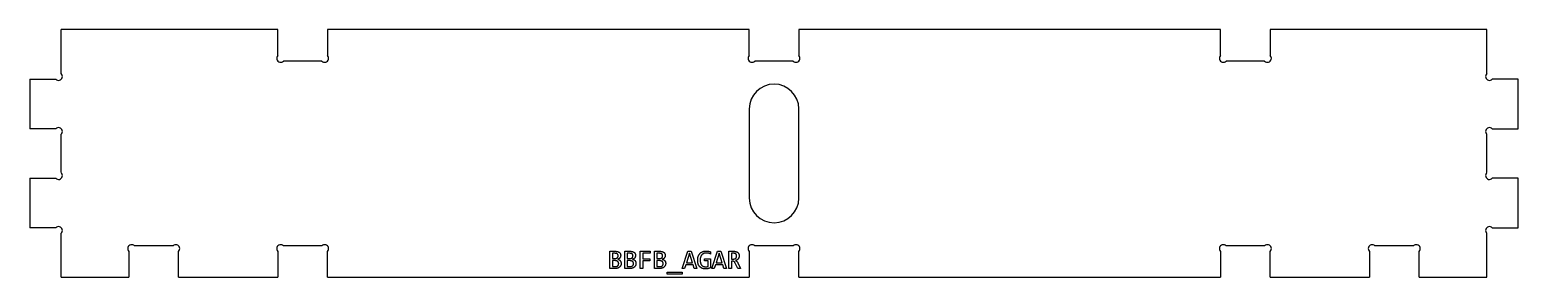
# Model space of a CAD drawing. Header units: inches. Extents: x 0 to 11.8, y 0 to 2.
import ezdxf

# ---------------------------------------------------------------- set-up
doc = ezdxf.new("R2010")
doc.units = ezdxf.units.IN
doc.header["$MEASUREMENT"] = 0

msp = doc.modelspace()

# ---------------------------------------------------------------- linework, layer by layer
at = {"color": 7, "linetype": 'Continuous', "lineweight": 25}
for p, q in [((0.25, 1.619), (0.25, 1.969)), ((1.969, 1.969), (0.25, 1.969)), ((1.969, 1.763), (1.969, 1.969)), ((2.362, 1.969), (2.362, 1.763)), ((5.709, 1.969), (2.362, 1.969)), ((5.709, 1.763), (5.709, 1.969)), ((9.449, 1.969), (6.102, 1.969)), ((6.102, 1.969), (6.102, 1.763)), ((9.449, 1.763), (9.449, 1.969)), ((11.561, 1.969), (9.843, 1.969)), ((9.843, 1.969), (9.843, 1.763)), ((11.561, 1.619), (11.561, 1.969)), ((2.318, 1.719), (2.013, 1.719)), ((6.058, 1.719), (5.753, 1.719)), ((9.798, 1.719), (9.493, 1.719)), ((0, 1.575), (0.206, 1.575)), ((0, 1.575), (0, 1.181)), ((11.811, 1.575), (11.605, 1.575)), ((11.811, 1.181), (11.811, 1.575)), ((5.709, 1.339), (5.709, 0.63)), ((6.102, 0.63), (6.102, 1.339)), ((0.206, 1.181), (0, 1.181)), ((11.605, 1.181), (11.811, 1.181)), ((0.25, 0.832), (0.25, 1.137)), ((11.561, 0.832), (11.561, 1.137)), ((0, 0.787), (0.206, 0.787)), ((0, 0.787), (0, 0.394)), ((11.811, 0.787), (11.605, 0.787)), ((11.811, 0.394), (11.811, 0.787)), ((0.206, 0.394), (0, 0.394)), ((11.605, 0.394), (11.811, 0.394)), ((0.25, 0), (0.25, 0.35)), ((1.137, 0.25), (0.832, 0.25)), ((2.318, 0.25), (2.013, 0.25)), ((6.058, 0.25), (5.753, 0.25)), ((9.798, 0.25), (9.493, 0.25)), ((10.979, 0.25), (10.674, 0.25)), ((11.561, 0), (11.561, 0.35)), ((0.787, 0.206), (0.787, 0)), ((1.181, 0), (1.181, 0.206)), ((1.969, 0.206), (1.969, 0)), ((2.362, 0), (2.362, 0.206)), ((4.603, 0.069), (4.603, 0.207)), ((4.603, 0.207), (4.642, 0.207)), ((4.642, 0.191), (4.623, 0.191)), ((4.623, 0.191), (4.623, 0.149)), ((4.623, 0.149), (4.641, 0.149)), ((4.623, 0.133), (4.623, 0.085)), ((4.641, 0.133), (4.623, 0.133)), ((4.721, 0.207), (4.76, 0.207)), ((4.721, 0.069), (4.721, 0.207)), ((4.759, 0.191), (4.741, 0.191)), ((4.741, 0.191), (4.741, 0.149)), ((4.741, 0.149), (4.759, 0.149)), ((4.741, 0.133), (4.741, 0.085)), ((4.759, 0.133), (4.741, 0.133)), ((4.844, 0.207), (4.922, 0.207)), ((4.844, 0.069), (4.844, 0.207)), ((4.864, 0.191), (4.864, 0.147)), ((4.922, 0.191), (4.864, 0.191)), ((4.864, 0.147), (4.919, 0.147)), ((4.864, 0.131), (4.864, 0.069)), ((4.919, 0.131), (4.864, 0.131)), ((4.919, 0.147), (4.919, 0.131)), ((4.922, 0.207), (4.922, 0.191)), ((4.956, 0.207), (4.996, 0.207)), ((4.956, 0.069), (4.956, 0.207)), ((4.995, 0.191), (4.976, 0.191)), ((4.976, 0.191), (4.976, 0.149)), ((4.976, 0.149), (4.994, 0.149)), ((4.995, 0.133), (4.976, 0.133)), ((4.976, 0.133), (4.976, 0.085)), ((5.177, 0.069), (5.223, 0.207)), ((5.235, 0.191), (5.211, 0.115)), ((5.223, 0.207), (5.248, 0.207)), ((5.258, 0.115), (5.235, 0.191)), ((5.248, 0.207), (5.293, 0.069)), ((5.354, 0.147), (5.402, 0.147)), ((5.354, 0.131), (5.354, 0.147)), ((5.382, 0.131), (5.354, 0.131)), ((5.382, 0.086), (5.382, 0.131)), ((5.402, 0.203), (5.402, 0.185)), ((5.402, 0.147), (5.402, 0.075)), ((5.413, 0.069), (5.458, 0.207)), ((5.47, 0.191), (5.447, 0.115)), ((5.458, 0.207), (5.484, 0.207)), ((5.494, 0.115), (5.47, 0.191)), ((5.484, 0.207), (5.528, 0.069)), ((5.547, 0.207), (5.584, 0.207)), ((5.547, 0.069), (5.547, 0.207)), ((5.567, 0.191), (5.567, 0.145)), ((5.584, 0.191), (5.567, 0.191)), ((5.567, 0.145), (5.582, 0.145)), ((5.567, 0.129), (5.567, 0.069)), ((5.576, 0.129), (5.567, 0.129)), ((5.709, 0.206), (5.709, 0)), ((6.102, 0), (6.102, 0.206)), ((9.449, 0.206), (9.449, 0)), ((9.843, 0), (9.843, 0.206)), ((10.63, 0.206), (10.63, 0)), ((11.024, 0), (11.024, 0.206)), ((0.25, 0), (0.787, 0)), ((1.181, 0), (1.969, 0)), ((2.362, 0), (5.709, 0)), ((4.639, 0.069), (4.603, 0.069)), ((4.623, 0.085), (4.642, 0.085)), ((4.756, 0.069), (4.721, 0.069)), ((4.741, 0.085), (4.76, 0.085)), ((4.864, 0.069), (4.844, 0.069)), ((4.992, 0.069), (4.956, 0.069)), ((4.976, 0.085), (4.995, 0.085)), ((5.058, 0.041), (5.176, 0.041)), ((5.058, 0.025), (5.058, 0.041)), ((5.176, 0.025), (5.058, 0.025)), ((5.176, 0.041), (5.176, 0.025)), ((5.196, 0.069), (5.177, 0.069)), ((5.206, 0.099), (5.196, 0.069)), ((5.263, 0.099), (5.206, 0.099)), ((5.211, 0.115), (5.258, 0.115)), ((5.272, 0.069), (5.263, 0.099)), ((5.293, 0.069), (5.272, 0.069)), ((5.432, 0.069), (5.413, 0.069)), ((5.442, 0.099), (5.432, 0.069)), ((5.499, 0.099), (5.442, 0.099)), ((5.447, 0.115), (5.494, 0.115)), ((5.508, 0.069), (5.499, 0.099)), ((5.528, 0.069), (5.508, 0.069)), ((5.567, 0.069), (5.547, 0.069)), ((5.618, 0.069), (5.598, 0.112)), ((5.618, 0.115), (5.639, 0.069)), ((5.639, 0.069), (5.618, 0.069)), ((6.102, 0), (9.449, 0)), ((9.843, 0), (10.63, 0)), ((11.024, 0), (11.561, 0))]:
    msp.add_line(p, q, dxfattribs=at)
for centre, radius, start, end in [((1.991, 1.741), 0.0312, 134.7488, 315.2512), ((2.34, 1.741), 0.0312, 224.7488, 45.2512), ((5.731, 1.741), 0.0312, 134.7488, 315.2512), ((6.08, 1.741), 0.0312, 224.7488, 45.2512), ((9.471, 1.741), 0.0312, 134.7488, 315.2512), ((9.821, 1.741), 0.0313, 224.7488, 45.2512), ((0.228, 1.597), 0.0312, 224.7488, 45.2512), ((5.906, 1.339), 0.197, 0, 180), ((11.583, 1.597), 0.0312, 134.7488, 315.2512), ((0.228, 1.159), 0.0312, 314.7488, 135.2512), ((11.583, 1.159), 0.0312, 44.7488, 225.2512), ((0.228, 0.809), 0.0312, 224.7488, 45.2512), ((11.583, 0.809), 0.0312, 134.7488, 315.2512), ((5.906, 0.63), 0.197, 180, 0), ((0.228, 0.372), 0.0312, 314.7488, 135.2512), ((11.583, 0.372), 0.0313, 44.7488, 225.2512), ((0.809, 0.228), 0.0312, 44.7488, 225.2512), ((1.159, 0.228), 0.0312, 314.7488, 135.2512), ((1.991, 0.228), 0.0312, 44.7488, 225.2512), ((2.34, 0.228), 0.0312, 314.7488, 135.2512), ((5.731, 0.228), 0.0312, 44.7488, 225.2512), ((6.08, 0.228), 0.0312, 314.7488, 135.2512), ((9.471, 0.228), 0.0313, 44.7488, 225.2512), ((9.821, 0.228), 0.0313, 314.7488, 135.2512), ((10.652, 0.228), 0.0313, 44.7488, 225.2512), ((11.002, 0.228), 0.0313, 314.7488, 135.2512)]:
    msp.add_arc(centre, radius, start, end, dxfattribs=at)
for points, knots in [([(4.641, 0.149), (4.643, 0.149), (4.647, 0.149), (4.651, 0.15), (4.655, 0.151), (4.657, 0.152), (4.659, 0.153), (4.661, 0.154), (4.663, 0.156), (4.664, 0.157), (4.666, 0.159), (4.667, 0.161), (4.668, 0.163), (4.668, 0.166), (4.669, 0.168), (4.669, 0.17), (4.669, 0.171)], [0, 0, 0, 0, 0.14811, 0.283411, 0.34733, 0.408016, 0.466536, 0.523871, 0.579879, 0.635758, 0.691196, 0.747667, 0.806033, 0.866873, 0.93103, 1, 1, 1, 1]), ([(4.673, 0.11), (4.673, 0.111), (4.673, 0.112), (4.672, 0.115), (4.672, 0.117), (4.671, 0.119), (4.669, 0.122), (4.668, 0.123), (4.666, 0.125), (4.664, 0.127), (4.662, 0.128), (4.66, 0.129), (4.657, 0.13), (4.654, 0.131), (4.651, 0.132), (4.648, 0.132), (4.645, 0.133), (4.642, 0.133), (4.641, 0.133)], [0, 0, 0, 0, 0.059278, 0.116391, 0.172148, 0.226476, 0.280804, 0.334737, 0.389224, 0.446043, 0.504421, 0.564725, 0.628709, 0.695947, 0.766205, 0.840563, 0.917935, 1, 1, 1, 1]), ([(4.642, 0.207), (4.644, 0.207), (4.648, 0.207), (4.653, 0.206), (4.658, 0.206), (4.663, 0.205), (4.667, 0.204), (4.671, 0.202), (4.674, 0.2), (4.677, 0.199), (4.68, 0.196), (4.682, 0.194), (4.684, 0.191), (4.686, 0.188), (4.687, 0.185), (4.688, 0.181), (4.689, 0.178), (4.689, 0.175), (4.689, 0.174)], [0, 0, 0, 0, 0.086799, 0.168033, 0.243855, 0.315143, 0.381827, 0.444516, 0.503592, 0.559499, 0.613332, 0.665847, 0.717915, 0.770126, 0.82402, 0.879795, 0.938224, 1, 1, 1, 1]), ([(4.669, 0.171), (4.669, 0.172), (4.669, 0.175), (4.668, 0.178), (4.667, 0.181), (4.666, 0.182), (4.665, 0.184), (4.663, 0.185), (4.661, 0.186), (4.659, 0.187), (4.657, 0.188), (4.655, 0.189), (4.652, 0.19), (4.649, 0.19), (4.645, 0.191), (4.643, 0.191), (4.642, 0.191)], [0, 0, 0, 0, 0.104811, 0.205787, 0.255208, 0.305332, 0.354672, 0.406637, 0.460843, 0.518964, 0.582209, 0.651135, 0.725977, 0.80865, 0.900376, 1, 1, 1, 1]), ([(4.689, 0.174), (4.689, 0.172), (4.688, 0.168), (4.687, 0.163), (4.686, 0.159), (4.684, 0.155), (4.682, 0.153), (4.68, 0.151), (4.678, 0.149), (4.676, 0.148), (4.674, 0.146), (4.671, 0.145), (4.669, 0.144), (4.667, 0.143), (4.666, 0.143)], [0, 0, 0, 0, 0.128543, 0.250183, 0.367642, 0.482855, 0.540503, 0.599233, 0.65964, 0.721665, 0.786372, 0.854203, 0.925539, 1, 1, 1, 1]), ([(4.666, 0.143), (4.668, 0.143), (4.671, 0.142), (4.675, 0.14), (4.679, 0.138), (4.681, 0.136), (4.683, 0.135), (4.685, 0.133), (4.686, 0.131), (4.688, 0.128), (4.689, 0.126), (4.691, 0.123), (4.691, 0.12), (4.692, 0.117), (4.693, 0.114), (4.693, 0.112), (4.693, 0.111)], [0, 0, 0, 0, 0.119349, 0.238353, 0.298194, 0.356811, 0.415792, 0.47506, 0.535086, 0.595942, 0.657831, 0.721899, 0.787838, 0.855614, 0.926357, 1, 1, 1, 1]), ([(4.787, 0.171), (4.786, 0.172), (4.786, 0.175), (4.786, 0.178), (4.785, 0.181), (4.784, 0.182), (4.782, 0.184), (4.781, 0.185), (4.779, 0.186), (4.777, 0.187), (4.775, 0.188), (4.773, 0.189), (4.77, 0.19), (4.767, 0.19), (4.763, 0.191), (4.761, 0.191), (4.759, 0.191)], [0, 0, 0, 0, 0.104811, 0.205787, 0.255208, 0.305332, 0.354672, 0.406637, 0.460843, 0.518964, 0.582209, 0.651135, 0.725977, 0.80865, 0.900376, 1, 1, 1, 1]), ([(4.759, 0.149), (4.761, 0.149), (4.765, 0.149), (4.769, 0.15), (4.773, 0.151), (4.775, 0.152), (4.777, 0.153), (4.779, 0.154), (4.781, 0.156), (4.782, 0.157), (4.783, 0.159), (4.785, 0.161), (4.785, 0.163), (4.786, 0.166), (4.786, 0.168), (4.786, 0.17), (4.787, 0.171)], [0, 0, 0, 0, 0.14811, 0.283411, 0.34733, 0.408016, 0.466536, 0.523871, 0.579879, 0.635758, 0.691196, 0.747667, 0.806033, 0.866873, 0.93103, 1, 1, 1, 1]), ([(4.79, 0.11), (4.79, 0.111), (4.79, 0.112), (4.79, 0.115), (4.789, 0.117), (4.788, 0.119), (4.787, 0.122), (4.786, 0.123), (4.784, 0.125), (4.782, 0.127), (4.78, 0.128), (4.778, 0.129), (4.775, 0.13), (4.772, 0.131), (4.769, 0.132), (4.766, 0.132), (4.763, 0.133), (4.76, 0.133), (4.759, 0.133)], [0, 0, 0, 0, 0.0592778, 0.1163914, 0.1721479, 0.226476, 0.280804, 0.3347373, 0.3892244, 0.4460432, 0.5044213, 0.5647247, 0.628709, 0.695947, 0.7662051, 0.8405627, 0.9179354, 1, 1, 1, 1]), ([(4.76, 0.207), (4.762, 0.207), (4.766, 0.207), (4.771, 0.206), (4.776, 0.206), (4.78, 0.205), (4.785, 0.204), (4.788, 0.202), (4.792, 0.2), (4.795, 0.199), (4.798, 0.196), (4.8, 0.194), (4.802, 0.191), (4.804, 0.188), (4.805, 0.185), (4.806, 0.181), (4.806, 0.178), (4.806, 0.175), (4.806, 0.174)], [0, 0, 0, 0, 0.086799, 0.168033, 0.243855, 0.315143, 0.381827, 0.444516, 0.503592, 0.559499, 0.613332, 0.665847, 0.717915, 0.770126, 0.82402, 0.879795, 0.938224, 1, 1, 1, 1]), ([(4.806, 0.174), (4.806, 0.172), (4.806, 0.168), (4.805, 0.163), (4.804, 0.159), (4.802, 0.155), (4.8, 0.153), (4.798, 0.151), (4.796, 0.149), (4.794, 0.148), (4.792, 0.146), (4.789, 0.145), (4.787, 0.144), (4.785, 0.143), (4.784, 0.143)], [0, 0, 0, 0, 0.128543, 0.250183, 0.367642, 0.482855, 0.540503, 0.599233, 0.65964, 0.721665, 0.786372, 0.854203, 0.925539, 1, 1, 1, 1]), ([(4.784, 0.143), (4.785, 0.143), (4.789, 0.142), (4.793, 0.14), (4.796, 0.138), (4.799, 0.136), (4.801, 0.135), (4.803, 0.133), (4.804, 0.131), (4.806, 0.128), (4.807, 0.126), (4.808, 0.123), (4.809, 0.12), (4.81, 0.117), (4.81, 0.114), (4.81, 0.112), (4.81, 0.111)], [0, 0, 0, 0, 0.119349, 0.238353, 0.298194, 0.356811, 0.415792, 0.47506, 0.535086, 0.595942, 0.657831, 0.721899, 0.787838, 0.855614, 0.926357, 1, 1, 1, 1]), ([(4.994, 0.149), (4.996, 0.149), (5, 0.149), (5.005, 0.15), (5.008, 0.151), (5.01, 0.152), (5.013, 0.153), (5.015, 0.154), (5.016, 0.156), (5.018, 0.157), (5.019, 0.159), (5.02, 0.161), (5.021, 0.163), (5.022, 0.166), (5.022, 0.168), (5.022, 0.17), (5.022, 0.171)], [0, 0, 0, 0, 0.14811, 0.283411, 0.34733, 0.408016, 0.466536, 0.523871, 0.579879, 0.635758, 0.691196, 0.747667, 0.806033, 0.866873, 0.93103, 1, 1, 1, 1]), ([(5.022, 0.171), (5.022, 0.172), (5.022, 0.175), (5.021, 0.178), (5.02, 0.181), (5.019, 0.182), (5.018, 0.184), (5.017, 0.185), (5.015, 0.186), (5.013, 0.187), (5.011, 0.188), (5.008, 0.189), (5.005, 0.19), (5.002, 0.19), (4.999, 0.191), (4.996, 0.191), (4.995, 0.191)], [0, 0, 0, 0, 0.104811, 0.205787, 0.255208, 0.305332, 0.354672, 0.406637, 0.460843, 0.518964, 0.582209, 0.651135, 0.725977, 0.80865, 0.900376, 1, 1, 1, 1]), ([(5.026, 0.11), (5.026, 0.111), (5.026, 0.112), (5.026, 0.115), (5.025, 0.117), (5.024, 0.119), (5.023, 0.122), (5.021, 0.123), (5.02, 0.125), (5.018, 0.127), (5.016, 0.128), (5.013, 0.129), (5.011, 0.13), (5.008, 0.131), (5.005, 0.132), (5.002, 0.132), (4.998, 0.133), (4.996, 0.133), (4.995, 0.133)], [0, 0, 0, 0, 0.059278, 0.116391, 0.172148, 0.226476, 0.280804, 0.334737, 0.389224, 0.446043, 0.504421, 0.564725, 0.628709, 0.695947, 0.766205, 0.840563, 0.917935, 1, 1, 1, 1]), ([(4.996, 0.207), (4.998, 0.207), (5.001, 0.207), (5.007, 0.206), (5.011, 0.206), (5.016, 0.205), (5.02, 0.204), (5.024, 0.202), (5.027, 0.2), (5.031, 0.199), (5.033, 0.196), (5.036, 0.194), (5.038, 0.191), (5.039, 0.188), (5.041, 0.185), (5.041, 0.181), (5.042, 0.178), (5.042, 0.175), (5.042, 0.174)], [0, 0, 0, 0, 0.086799, 0.168033, 0.243855, 0.315143, 0.381827, 0.444516, 0.503592, 0.559499, 0.613332, 0.665847, 0.717915, 0.770126, 0.82402, 0.879795, 0.938224, 1, 1, 1, 1]), ([(5.042, 0.174), (5.042, 0.172), (5.042, 0.168), (5.041, 0.163), (5.039, 0.159), (5.037, 0.155), (5.035, 0.153), (5.034, 0.151), (5.032, 0.149), (5.03, 0.148), (5.027, 0.146), (5.025, 0.145), (5.022, 0.144), (5.02, 0.143), (5.019, 0.143)], [0, 0, 0, 0, 0.128543, 0.250183, 0.367642, 0.482855, 0.540503, 0.599233, 0.65964, 0.721665, 0.786372, 0.854203, 0.925539, 1, 1, 1, 1]), ([(5.019, 0.143), (5.021, 0.143), (5.025, 0.142), (5.029, 0.14), (5.032, 0.138), (5.034, 0.136), (5.036, 0.135), (5.038, 0.133), (5.04, 0.131), (5.041, 0.128), (5.043, 0.126), (5.044, 0.123), (5.045, 0.12), (5.046, 0.117), (5.046, 0.114), (5.046, 0.112), (5.046, 0.111)], [0, 0, 0, 0, 0.119349, 0.238353, 0.298194, 0.356811, 0.415792, 0.47506, 0.535086, 0.595942, 0.657831, 0.721899, 0.787838, 0.855614, 0.926357, 1, 1, 1, 1]), ([(5.3, 0.136), (5.3, 0.139), (5.3, 0.144), (5.301, 0.152), (5.302, 0.16), (5.304, 0.167), (5.307, 0.173), (5.31, 0.179), (5.314, 0.185), (5.318, 0.19), (5.323, 0.194), (5.328, 0.198), (5.334, 0.201), (5.34, 0.204), (5.346, 0.206), (5.353, 0.208), (5.36, 0.209), (5.364, 0.209), (5.367, 0.209)], [0, 0, 0, 0, 0.074225, 0.145225, 0.212689, 0.277943, 0.340683, 0.401421, 0.460109, 0.518096, 0.575513, 0.632668, 0.690415, 0.749159, 0.809436, 0.870947, 0.934445, 1, 1, 1, 1]), ([(5.362, 0.067), (5.36, 0.067), (5.355, 0.067), (5.349, 0.068), (5.342, 0.069), (5.336, 0.071), (5.331, 0.074), (5.326, 0.077), (5.321, 0.08), (5.316, 0.084), (5.313, 0.089), (5.309, 0.094), (5.306, 0.1), (5.304, 0.106), (5.302, 0.113), (5.301, 0.12), (5.3, 0.128), (5.3, 0.133), (5.3, 0.136)], [0, 0, 0, 0, 0.066475, 0.129869, 0.190917, 0.249936, 0.30756, 0.363411, 0.419253, 0.474963, 0.531335, 0.589293, 0.649492, 0.712311, 0.778561, 0.848197, 0.921777, 1, 1, 1, 1]), ([(5.367, 0.193), (5.365, 0.193), (5.362, 0.193), (5.356, 0.192), (5.352, 0.191), (5.347, 0.189), (5.343, 0.187), (5.339, 0.184), (5.335, 0.181), (5.332, 0.178), (5.329, 0.174), (5.327, 0.17), (5.325, 0.165), (5.323, 0.16), (5.321, 0.155), (5.32, 0.149), (5.32, 0.144), (5.32, 0.14), (5.32, 0.138)], [0, 0, 0, 0, 0.067098, 0.130976, 0.192216, 0.25177, 0.309685, 0.366513, 0.423519, 0.480372, 0.538032, 0.597274, 0.658431, 0.722042, 0.787912, 0.855973, 0.926461, 1, 1, 1, 1]), ([(5.32, 0.138), (5.32, 0.136), (5.32, 0.132), (5.32, 0.126), (5.321, 0.12), (5.322, 0.115), (5.324, 0.11), (5.325, 0.105), (5.328, 0.101), (5.33, 0.097), (5.333, 0.094), (5.336, 0.091), (5.34, 0.089), (5.344, 0.086), (5.349, 0.085), (5.353, 0.084), (5.359, 0.083), (5.362, 0.083), (5.364, 0.083)], [0, 0, 0, 0, 0.077697, 0.150962, 0.221242, 0.287556, 0.350886, 0.410876, 0.468434, 0.524381, 0.578873, 0.633076, 0.687847, 0.744019, 0.802456, 0.864127, 0.929602, 1, 1, 1, 1]), ([(5.367, 0.209), (5.37, 0.209), (5.376, 0.209), (5.384, 0.208), (5.389, 0.206), (5.394, 0.205), (5.398, 0.204), (5.4, 0.203), (5.402, 0.203)], [0, 0, 0, 0, 0.262934, 0.514365, 0.637318, 0.759, 0.879771, 1, 1, 1, 1]), ([(5.402, 0.185), (5.399, 0.186), (5.394, 0.188), (5.387, 0.19), (5.381, 0.192), (5.377, 0.192), (5.372, 0.193), (5.369, 0.193), (5.367, 0.193)], [0, 0, 0, 0, 0.243243, 0.485031, 0.60722, 0.733334, 0.864709, 1, 1, 1, 1]), ([(5.598, 0.112), (5.598, 0.113), (5.596, 0.116), (5.594, 0.12), (5.591, 0.123), (5.589, 0.125), (5.586, 0.127), (5.583, 0.128), (5.579, 0.129), (5.577, 0.129), (5.576, 0.129)], [0, 0, 0, 0, 0.167392, 0.310533, 0.435374, 0.548984, 0.655563, 0.763161, 0.875712, 1, 1, 1, 1]), ([(5.582, 0.145), (5.583, 0.145), (5.585, 0.145), (5.588, 0.145), (5.591, 0.146), (5.593, 0.146), (5.596, 0.147), (5.598, 0.148), (5.6, 0.149), (5.602, 0.151), (5.604, 0.152), (5.605, 0.154), (5.606, 0.156), (5.607, 0.158), (5.608, 0.161), (5.609, 0.163), (5.609, 0.166), (5.609, 0.168), (5.609, 0.168)], [0, 0, 0, 0, 0.075163, 0.146824, 0.2147, 0.280408, 0.343299, 0.403724, 0.461901, 0.519275, 0.575642, 0.632193, 0.6886, 0.746295, 0.806338, 0.867999, 0.932392, 1, 1, 1, 1]), ([(5.584, 0.207), (5.586, 0.207), (5.59, 0.207), (5.595, 0.206), (5.6, 0.205), (5.604, 0.204), (5.609, 0.203), (5.612, 0.201), (5.616, 0.199), (5.619, 0.197), (5.621, 0.194), (5.623, 0.191), (5.625, 0.188), (5.627, 0.185), (5.628, 0.181), (5.629, 0.178), (5.629, 0.174), (5.629, 0.171), (5.629, 0.17)], [0, 0, 0, 0, 0.086877, 0.167501, 0.242748, 0.31266, 0.377995, 0.439734, 0.498505, 0.554376, 0.608818, 0.661973, 0.71527, 0.769273, 0.824499, 0.880763, 0.939397, 1, 1, 1, 1]), ([(5.609, 0.168), (5.609, 0.169), (5.609, 0.171), (5.609, 0.174), (5.608, 0.176), (5.608, 0.178), (5.607, 0.18), (5.606, 0.182), (5.604, 0.184), (5.603, 0.185), (5.601, 0.187), (5.599, 0.188), (5.597, 0.189), (5.595, 0.189), (5.592, 0.19), (5.59, 0.19), (5.587, 0.191), (5.585, 0.191), (5.584, 0.191)], [0, 0, 0, 0, 0.0710054, 0.1375762, 0.2003033, 0.2604032, 0.3177152, 0.3738306, 0.4294997, 0.4848812, 0.5408363, 0.5986108, 0.6580876, 0.7194854, 0.7841757, 0.8520284, 0.9241033, 1, 1, 1, 1]), ([(5.629, 0.17), (5.629, 0.169), (5.629, 0.167), (5.629, 0.163), (5.628, 0.16), (5.627, 0.157), (5.626, 0.155), (5.625, 0.152), (5.624, 0.149), (5.622, 0.147), (5.62, 0.144), (5.618, 0.142), (5.615, 0.14), (5.613, 0.139), (5.61, 0.137), (5.607, 0.135), (5.604, 0.134), (5.602, 0.134), (5.601, 0.133)], [0, 0, 0, 0, 0.064544, 0.126934, 0.188727, 0.249808, 0.309839, 0.369222, 0.428683, 0.48838, 0.54825, 0.608766, 0.669986, 0.733139, 0.797063, 0.862815, 0.930318, 1, 1, 1, 1]), ([(5.601, 0.133), (5.601, 0.133), (5.603, 0.132), (5.606, 0.131), (5.608, 0.129), (5.61, 0.127), (5.612, 0.124), (5.614, 0.122), (5.616, 0.118), (5.618, 0.116), (5.618, 0.115)], [0, 0, 0, 0, 0.111353, 0.220931, 0.331125, 0.443649, 0.564376, 0.69648, 0.842108, 1, 1, 1, 1]), ([(4.693, 0.111), (4.693, 0.109), (4.693, 0.106), (4.692, 0.101), (4.691, 0.097), (4.689, 0.093), (4.687, 0.089), (4.684, 0.086), (4.681, 0.083), (4.678, 0.08), (4.674, 0.077), (4.67, 0.075), (4.666, 0.073), (4.661, 0.072), (4.656, 0.07), (4.65, 0.07), (4.645, 0.069), (4.641, 0.069), (4.639, 0.069)], [0, 0, 0, 0, 0.063326, 0.123645, 0.181283, 0.237977, 0.293541, 0.348682, 0.404321, 0.461004, 0.519135, 0.579349, 0.641844, 0.70787, 0.776605, 0.847653, 0.922125, 1, 1, 1, 1]), ([(4.642, 0.085), (4.643, 0.085), (4.646, 0.085), (4.649, 0.085), (4.652, 0.086), (4.655, 0.086), (4.658, 0.087), (4.661, 0.088), (4.663, 0.089), (4.665, 0.091), (4.667, 0.093), (4.668, 0.094), (4.67, 0.096), (4.671, 0.099), (4.672, 0.101), (4.672, 0.104), (4.673, 0.107), (4.673, 0.109), (4.673, 0.11)], [0, 0, 0, 0, 0.082919, 0.159894, 0.232556, 0.300696, 0.363756, 0.423675, 0.4807, 0.53486, 0.587717, 0.640698, 0.694291, 0.749752, 0.806946, 0.867283, 0.931438, 1, 1, 1, 1]), ([(4.81, 0.111), (4.81, 0.109), (4.81, 0.106), (4.81, 0.101), (4.808, 0.097), (4.807, 0.093), (4.805, 0.089), (4.802, 0.086), (4.799, 0.083), (4.796, 0.08), (4.792, 0.077), (4.788, 0.075), (4.783, 0.073), (4.779, 0.072), (4.773, 0.07), (4.768, 0.07), (4.762, 0.069), (4.758, 0.069), (4.756, 0.069)], [0, 0, 0, 0, 0.063326, 0.123645, 0.181283, 0.237977, 0.293541, 0.348682, 0.404321, 0.461004, 0.519135, 0.579349, 0.641844, 0.70787, 0.776605, 0.847653, 0.922125, 1, 1, 1, 1]), ([(4.76, 0.085), (4.761, 0.085), (4.763, 0.085), (4.767, 0.085), (4.77, 0.086), (4.773, 0.086), (4.776, 0.087), (4.779, 0.088), (4.781, 0.089), (4.783, 0.091), (4.785, 0.093), (4.786, 0.094), (4.788, 0.096), (4.789, 0.099), (4.79, 0.101), (4.79, 0.104), (4.79, 0.107), (4.79, 0.109), (4.79, 0.11)], [0, 0, 0, 0, 0.082919, 0.159894, 0.232556, 0.300696, 0.363756, 0.423675, 0.4807, 0.53486, 0.587717, 0.640698, 0.694291, 0.749752, 0.806946, 0.867283, 0.931438, 1, 1, 1, 1]), ([(5.046, 0.111), (5.046, 0.109), (5.046, 0.106), (5.045, 0.101), (5.044, 0.097), (5.042, 0.093), (5.04, 0.089), (5.038, 0.086), (5.035, 0.083), (5.031, 0.08), (5.028, 0.077), (5.024, 0.075), (5.019, 0.073), (5.014, 0.072), (5.009, 0.07), (5.004, 0.07), (4.998, 0.069), (4.994, 0.069), (4.992, 0.069)], [0, 0, 0, 0, 0.063326, 0.123645, 0.181283, 0.237977, 0.293541, 0.348682, 0.404321, 0.461004, 0.519135, 0.579349, 0.641844, 0.70787, 0.776605, 0.847653, 0.922125, 1, 1, 1, 1]), ([(4.995, 0.085), (4.997, 0.085), (4.999, 0.085), (5.003, 0.085), (5.006, 0.086), (5.009, 0.086), (5.012, 0.087), (5.014, 0.088), (5.016, 0.089), (5.019, 0.091), (5.02, 0.093), (5.022, 0.094), (5.023, 0.096), (5.024, 0.099), (5.025, 0.101), (5.026, 0.104), (5.026, 0.107), (5.026, 0.109), (5.026, 0.11)], [0, 0, 0, 0, 0.0829188, 0.1598939, 0.2325564, 0.3006958, 0.3637557, 0.4236747, 0.4807003, 0.5348598, 0.5877167, 0.6406979, 0.6942911, 0.7497521, 0.8069461, 0.8672828, 0.9314383, 1, 1, 1, 1]), ([(5.402, 0.075), (5.4, 0.075), (5.397, 0.073), (5.392, 0.072), (5.387, 0.07), (5.382, 0.069), (5.377, 0.068), (5.372, 0.067), (5.367, 0.067), (5.364, 0.067), (5.362, 0.067)], [0, 0, 0, 0, 0.121553, 0.246873, 0.374671, 0.503107, 0.631615, 0.758293, 0.881258, 1, 1, 1, 1]), ([(5.364, 0.083), (5.365, 0.083), (5.366, 0.083), (5.369, 0.083), (5.371, 0.083), (5.373, 0.084), (5.376, 0.084), (5.378, 0.085), (5.38, 0.085), (5.381, 0.086), (5.382, 0.086)], [0, 0, 0, 0, 0.118138, 0.245341, 0.378275, 0.510131, 0.64255, 0.770823, 0.89187, 1, 1, 1, 1])]:
    msp.add_open_spline(points, degree=3, knots=knots, dxfattribs=at)

doc.saveas('drawing.dxf')
